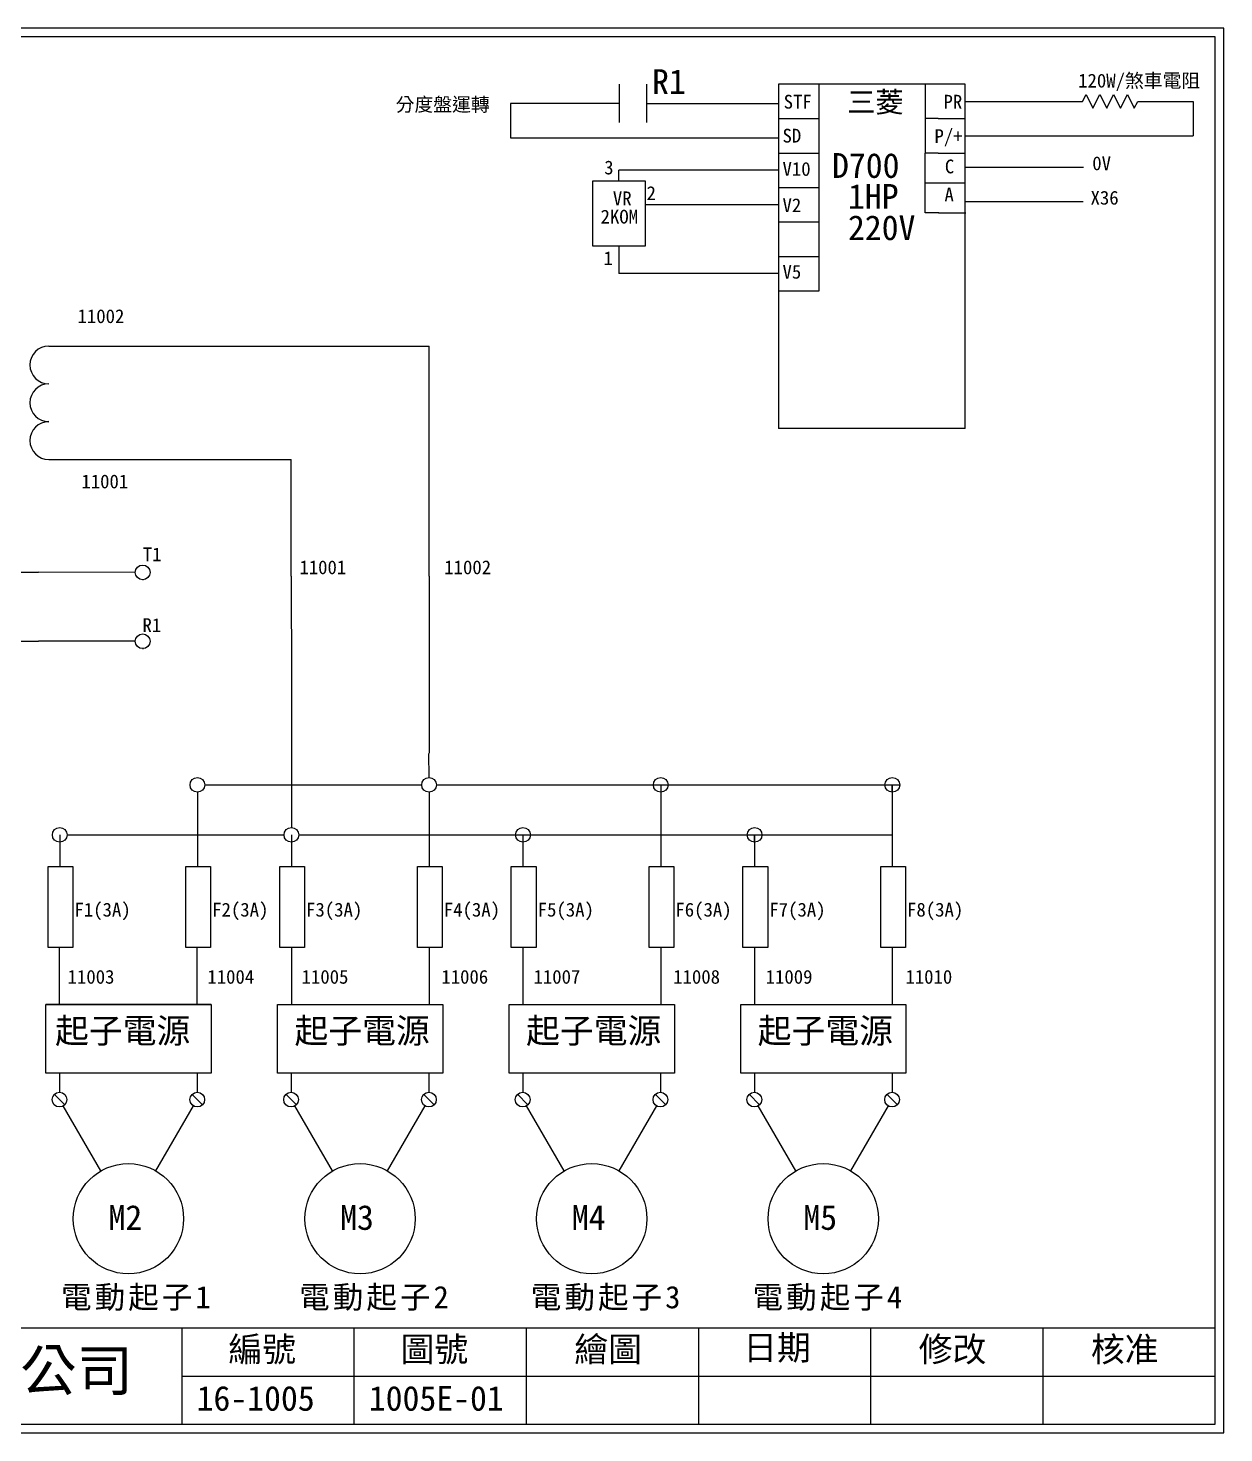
# Model space of a CAD drawing. Extents: x 10 to 297, y 3 to 207.
# Drawn here: x 123.4 to 297, y 3 to 207 of the extents above; entities that cross this region are included whole.
import ezdxf

# ---------------------------------------------------------------- set-up
doc = ezdxf.new("R2010")
doc.units = 0
doc.layers.get('0').update_dxf_attribs({"linetype": 'CONTINUOUS'})
doc.layers.add('圖框層', color=7, linetype='CONTINUOUS')
doc.layers.add('標尺寸層', color=3, linetype='CONTINUOUS')
doc.styles.add('STSL', font='kaiu.ttf')
doc.styles.add('標楷體', font='kaiu.ttf')

msp = doc.modelspace()

# ---------------------------------------------------------------- linework, layer by layer
at = {"color": 0}
for p, q in [((259.46, 198.83), (232.32, 198.83)), ((232.32, 198.83), (232.32, 148.83)), ((232.32, 198.83), (232.32, 188.83)), ((232.32, 198.83), (232.32, 193.83)), ((238.23, 193.83), (238.23, 198.83)), ((253.61, 198.83), (253.61, 193.83)), ((259.46, 148.83), (259.46, 198.83)), ((259.46, 193.83), (259.46, 198.83)), ((209.21, 196.04), (193.45, 196.04)), ((193.45, 196.04), (193.45, 191.04)), ((213.19, 196.04), (232.32, 196.04)), ((259.46, 196.33), (276.49, 196.33)), ((276.49, 196.33), (276.99, 197.33)), ((276.99, 197.33), (277.99, 195.33)), ((277.99, 195.33), (278.99, 197.33)), ((278.99, 197.33), (279.99, 195.33)), ((279.99, 195.33), (280.99, 197.33)), ((280.99, 197.33), (281.99, 195.33)), ((281.99, 195.33), (282.99, 197.33)), ((282.99, 197.33), (283.99, 195.33)), ((283.99, 195.33), (284.49, 196.33)), ((284.49, 196.33), (292.53, 196.33)), ((292.53, 196.33), (292.53, 191.33)), ((232.32, 193.83), (236.26, 193.83)), ((238.23, 188.83), (238.23, 193.83)), ((253.61, 193.83), (253.61, 188.83)), ((255.52, 193.83), (259.46, 193.83)), ((259.46, 188.83), (259.46, 193.83)), ((193.45, 191.04), (232.32, 191.04)), ((259.46, 191.33), (292.53, 191.33)), ((232.32, 188.83), (236.26, 188.83)), ((238.23, 183.83), (238.23, 188.83)), ((255.52, 188.83), (259.46, 188.83)), ((209.17, 184.78), (209.17, 186.33)), ((232.32, 186.33), (209.17, 186.33)), ((259.37, 186.77), (276.6, 186.77)), ((205.38, 184.78), (212.96, 184.78)), ((205.38, 175.31), (205.38, 184.78)), ((212.96, 184.78), (212.96, 175.31)), ((232.32, 183.83), (236.26, 183.83)), ((238.23, 178.83), (238.23, 183.83)), ((259.49, 181.8), (276.55, 181.8)), ((232.32, 181.33), (212.96, 181.33)), ((255.58, 180.16), (259.52, 180.16)), ((232.32, 178.83), (236.26, 178.83)), ((238.23, 173.83), (238.23, 178.83)), ((212.96, 175.31), (205.38, 175.31)), ((209.17, 175.31), (209.17, 171.33)), ((232.32, 173.83), (236.26, 173.83)), ((238.23, 168.83), (238.23, 173.83)), ((232.32, 171.33), (209.17, 171.33)), ((232.32, 168.83), (236.26, 168.83)), ((259.46, 148.83), (232.32, 148.83)), ((161.62, 101.69), (161.62, 90.9)), ((147.98, 96.02), (147.98, 85.23)), ((149.06, 97.09), (180.54, 97.09)), ((181.61, 96.02), (181.61, 89.83)), ((182.68, 97.09), (214.17, 97.09)), ((129.06, 89.83), (160.55, 89.83)), ((162.69, 89.83), (194.17, 89.83)), ((127.95, 55.22), (127.95, 52.47)), ((147.95, 55.22), (147.95, 52.47)), ((161.58, 55.22), (161.58, 52.47)), ((181.58, 55.22), (181.58, 52.47)), ((195.21, 55.22), (195.2, 52.47)), ((215.21, 55.22), (215.2, 52.47)), ((228.83, 55.22), (228.83, 52.47)), ((248.83, 55.22), (248.83, 52.47)), ((127.19, 52.16), (128.71, 50.64)), ((147.19, 52.16), (148.71, 50.64)), ((160.82, 52.16), (162.34, 50.64)), ((180.82, 52.16), (182.34, 50.64)), ((194.45, 52.16), (195.96, 50.64)), ((214.45, 52.16), (215.96, 50.64)), ((228.07, 52.16), (229.59, 50.64)), ((248.07, 52.16), (249.59, 50.64)), ((133.96, 41.03), (128.5, 50.48)), ((141.96, 41.03), (147.42, 50.47)), ((167.59, 41.03), (162.13, 50.48)), ((175.59, 41.03), (181.04, 50.47)), ((201.22, 41.03), (195.76, 50.48)), ((209.22, 41.03), (214.67, 50.47)), ((234.84, 41.03), (229.38, 50.48)), ((242.84, 41.03), (248.3, 50.47))]:
    msp.add_line(p, q, dxfattribs=at)
at = {"color": 7}
for p, q in [((236.26, 193.83), (238.23, 193.83)), ((255.52, 193.83), (253.61, 193.83)), ((236.26, 188.83), (238.23, 188.83)), ((253.61, 180.16), (253.61, 188.83)), ((255.52, 188.83), (253.61, 188.83)), ((236.26, 183.83), (238.23, 183.83)), ((253.61, 184.49), (259.46, 184.49)), ((255.6, 180.16), (253.61, 180.16)), ((236.26, 178.83), (238.23, 178.83)), ((236.26, 173.83), (238.23, 173.83)), ((236.26, 168.83), (238.23, 168.83)), ((161.61, 127.38), (161.62, 112.04))]:
    msp.add_line(p, q, dxfattribs=at)
for centre in [(140.03, 127.94), (140.03, 117.94)]:
    msp.add_circle(centre, 1.07, dxfattribs=at)
at = {"color": 0}
for centre, radius in [((147.98, 97.09), 1.07), ((181.61, 97.09), 1.07), ((215.24, 97.09), 1.07), ((248.86, 97.09), 1.07), ((127.99, 89.83), 1.07), ((161.62, 89.83), 1.07), ((195.24, 89.83), 1.07), ((228.87, 89.83), 1.07), ((127.95, 51.4), 1.07), ((147.95, 51.4), 1.07), ((161.58, 51.4), 1.07), ((181.58, 51.4), 1.07), ((195.2, 51.4), 1.07), ((215.2, 51.4), 1.07), ((228.83, 51.4), 1.07), ((248.83, 51.4), 1.07), ((137.96, 34.1), 8), ((171.59, 34.1), 8), ((205.22, 34.1), 8), ((238.84, 34.1), 8)]:
    msp.add_circle(centre, radius, dxfattribs=at)
at = {"layer": '圖框層', "color": 7}
for p, q in [((297, 206.97), (10, 206.97)), ((297, 3), (297, 206.97)), ((295.75, 205.72), (11.25, 205.72)), ((295.75, 4.25), (295.75, 205.72)), ((11.25, 18.25), (295.75, 18.25)), ((145.75, 4.25), (145.75, 18.25)), ((170.75, 4.25), (170.75, 18.25)), ((195.75, 4.25), (195.75, 18.25)), ((220.75, 4.25), (220.75, 18.25)), ((245.75, 4.25), (245.75, 18.25)), ((270.75, 4.25), (270.75, 18.25)), ((145.75, 11.25), (295.75, 11.25)), ((11.25, 4.25), (295.75, 4.25)), ((10, 3), (297, 3))]:
    msp.add_line(p, q, dxfattribs=at)
at = {"layer": '標尺寸層', "color": 0}
for p, q in [((209.21, 198.83), (209.21, 193.26)), ((213.19, 198.83), (213.19, 193.26)), ((126.4, 160.81), (156.9, 160.81)), ((156.9, 160.81), (181.62, 160.81)), ((181.62, 127.94), (181.62, 160.81)), ((126.4, 144.33), (140.18, 144.33)), ((140.18, 144.33), (161.61, 144.33)), ((161.61, 127.95), (161.61, 144.33)), ((117, 127.95), (124.89, 127.95)), ((161.61, 127.38), (161.61, 127.95)), ((181.62, 127.38), (181.62, 127.94)), ((117, 117.95), (124.89, 117.95)), ((161.62, 112.04), (161.62, 108.07)), ((181.62, 112.04), (181.61, 108.07)), ((181.6, 98.16), (181.56, 101.66)), ((215.24, 97.09), (215.24, 89.83)), ((248.86, 97.09), (248.86, 89.83)), ((248.86, 97.09), (248.86, 89.83)), ((127.99, 89.83), (127.99, 85.23)), ((161.62, 89.83), (161.62, 85.23)), ((181.61, 89.83), (181.61, 85.23)), ((195.24, 89.83), (195.24, 85.23)), ((215.24, 89.83), (215.24, 85.23)), ((228.87, 89.83), (228.87, 85.23)), ((248.86, 89.83), (248.86, 85.23)), ((127.97, 65.22), (127.97, 73.46)), ((147.96, 65.22), (147.96, 73.46)), ((161.62, 73.5), (161.62, 65.23)), ((181.61, 73.5), (181.61, 65.23)), ((195.24, 73.5), (195.24, 65.23)), ((215.24, 73.5), (215.24, 65.23)), ((228.87, 73.5), (228.87, 65.23)), ((248.86, 73.5), (248.86, 65.23)), ((127.97, 65.22), (125.97, 65.22)), ((127.97, 65.22), (147.96, 65.22)), ((147.96, 65.22), (149.96, 65.22))]:
    msp.add_line(p, q, dxfattribs=at)
at = {"layer": '標尺寸層', "color": 7}
for p, q in [((138.96, 127.94), (124.89, 127.95)), ((140.03, 126.87), (140.03, 126.81)), ((181.62, 127.38), (181.62, 112.04)), ((138.96, 117.94), (124.89, 117.95)), ((140.03, 116.87), (140.03, 116.81)), ((161.62, 108.07), (161.62, 101.69)), ((181.61, 108.07), (181.61, 101.69)), ((214.17, 97.09), (249.94, 97.09)), ((248.86, 96.02), (248.86, 97.09)), ((194.17, 89.83), (248.86, 89.83)), ((228.87, 88.76), (228.87, 89.83)), ((228.87, 88.76), (228.87, 88.76))]:
    msp.add_line(p, q, dxfattribs=at)
for points in [[(126.3, 85.23), (129.89, 85.23), (129.89, 73.5), (126.3, 73.5)], [(146.29, 85.23), (149.88, 85.23), (149.88, 73.5), (146.29, 73.5)], [(159.93, 85.23), (163.51, 85.23), (163.51, 73.5), (159.93, 73.5)], [(179.92, 85.23), (183.51, 85.23), (183.51, 73.5), (179.92, 73.5)], [(193.55, 85.23), (197.14, 85.23), (197.14, 73.5), (193.55, 73.5)], [(213.55, 85.23), (217.13, 85.23), (217.13, 73.5), (213.55, 73.5)], [(227.18, 85.23), (230.77, 85.23), (230.77, 73.5), (227.18, 73.5)], [(247.17, 85.23), (250.76, 85.23), (250.76, 73.5), (247.17, 73.5)]]:
    msp.add_lwpolyline(points, close=True, dxfattribs=at)
at = {"layer": '標尺寸層', "color": 0}
for points in [[(125.97, 65.22), (147.96, 65.22), (147.96, 65.22), (125.97, 65.22)], [(125.97, 65.22), (149.96, 65.22), (149.96, 65.22), (125.97, 65.22)], [(125.97, 65.22), (149.96, 65.22), (149.96, 65.22), (125.97, 65.22)], [(125.97, 65.22), (149.96, 65.22), (149.96, 65.22), (125.97, 65.22)], [(125.97, 65.22), (149.96, 65.22), (149.96, 55.22), (125.97, 55.22)], [(127.97, 65.22), (147.96, 65.22), (147.96, 65.22), (127.97, 65.22)], [(159.6, 65.22), (183.59, 65.22), (183.59, 55.22), (159.6, 55.22)], [(193.22, 65.22), (217.22, 65.22), (217.22, 55.22), (193.22, 55.22)], [(226.85, 65.22), (250.84, 65.22), (250.84, 55.22), (226.85, 55.22)]]:
    msp.add_lwpolyline(points, close=True, dxfattribs=at)
for centre in [(126.4, 158.06), (126.4, 152.57), (126.4, 147.08)]:
    msp.add_arc(centre, 2.75, 90, 270, dxfattribs=at)

# ---------------------------------------------------------------- texts
at = {"color": 0, "char_height": 3.25, "width": 24.1454, "attachment_point": 2, "style": '標楷體'}
for s, insert in [('{\\T1.1;電動起子1}', (139.15, 24.34)), ('{\\T1.1;電動起子2}', (173.72, 24.34)), ('{\\T1.1;電動起子3}', (207.35, 24.34)), ('{\\T1.1;電動起子4}', (239.54, 24.34))]:
    msp.add_mtext(s, dxfattribs=dict(at, insert=insert))
at = {"layer": '圖框層', "color": 0, "style": 'STSL'}
for s, height, p in [('R1', 3.6, (213.98, 197.4)), ('120W/煞車電阻', 2, (275.84, 198.34)), ('  三菱', 3, (238.24, 194.74)), ('分度盤運轉', 2, (176.76, 194.88)), ('STF', 2, (233.09, 195.28)), ('PR', 2, (256.29, 195.28)), ('SD', 2, (232.92, 190.35)), ('P/+', 2, (254.98, 190.28)), ('3', 2, (207.03, 185.73)), ('D700', 3.6, (240.11, 185.22)), ('C', 2, (256.49, 185.88)), ('0V', 2, (277.89, 186.34)), ('V10', 2, (232.92, 185.52)), ('2', 2, (213.18, 182.01)), ('1HP', 3.6, (242.42, 180.73)), ('A', 2, (256.43, 181.8)), ('VR', 2, (208.29, 181.25)), ('V2', 2, (232.92, 180.25)), ('X36', 2, (277.64, 181.34)), ('2KOM', 2, (206.51, 178.59)), ('220V', 3.6, (242.42, 176.19)), ('1', 2, (206.93, 172.55)), ('V5', 2, (232.92, 170.59)), ('起子電源', 3.6, (127.31, 59.6)), ('起子電源', 3.6, (162.07, 59.6)), ('起子電源', 3.6, (195.69, 59.6)), ('起子電源', 3.6, (229.32, 59.6)), ('M2', 3.6, (135.07, 32.48)), ('M3', 3.6, (168.7, 32.48)), ('M4', 3.6, (202.33, 32.48)), ('M5', 3.6, (235.95, 32.48))]:
    msp.add_text(s, height=height, dxfattribs=at).set_placement(p)
at = {"layer": '圖框層', "color": 7, "style": 'STSL'}
for s, height, p in [('11002', 2, (130.57, 164.14)), ('11001', 2, (131.13, 140.15)), ('T1', 2, (140.05, 129.56)), ('11001', 2, (162.78, 127.68)), ('11002', 2, (183.81, 127.68)), ('R1', 2, (140, 119.28)), ('F1(3A)', 2, (130.13, 77.97)), ('F2(3A)', 2, (150.12, 77.97)), ('F3(3A)', 2, (163.75, 77.97)), ('F4(3A)', 2, (183.75, 77.97)), ('F5(3A)', 2, (197.38, 77.97)), ('F6(3A)', 2, (217.37, 77.97)), ('F7(3A)', 2, (231.01, 77.97)), ('F8(3A)', 2, (251, 77.97)), ('11003', 2, (129.13, 68.22)), ('11004', 2, (149.42, 68.22)), ('11005', 2, (163.1, 68.22)), ('11006', 2, (183.39, 68.22)), ('11007', 2, (196.77, 68.22)), ('11008', 2, (217.05, 68.22)), ('11009', 2, (230.47, 68.22)), ('11010', 2, (250.76, 68.22)), ('編號', 3.6, (152.47, 13.34)), ('圖號', 3.6, (177.47, 13.34)), ('繪圖', 3.6, (202.69, 13.34)), ('日期', 3.6, (227.22, 13.59)), ('修改', 3.6, (252.69, 13.34)), ('核准', 3.6, (277.69, 13.34)), ('泓陞自動化科技有限公司', 6, (48.6, 9.08)), ('16-1005', 3.6, (147.86, 6.22)), ('1005E-01', 3.6, (172.86, 6.22))]:
    msp.add_text(s, height=height, dxfattribs=at).set_placement(p)

doc.saveas('drawing.dxf')
